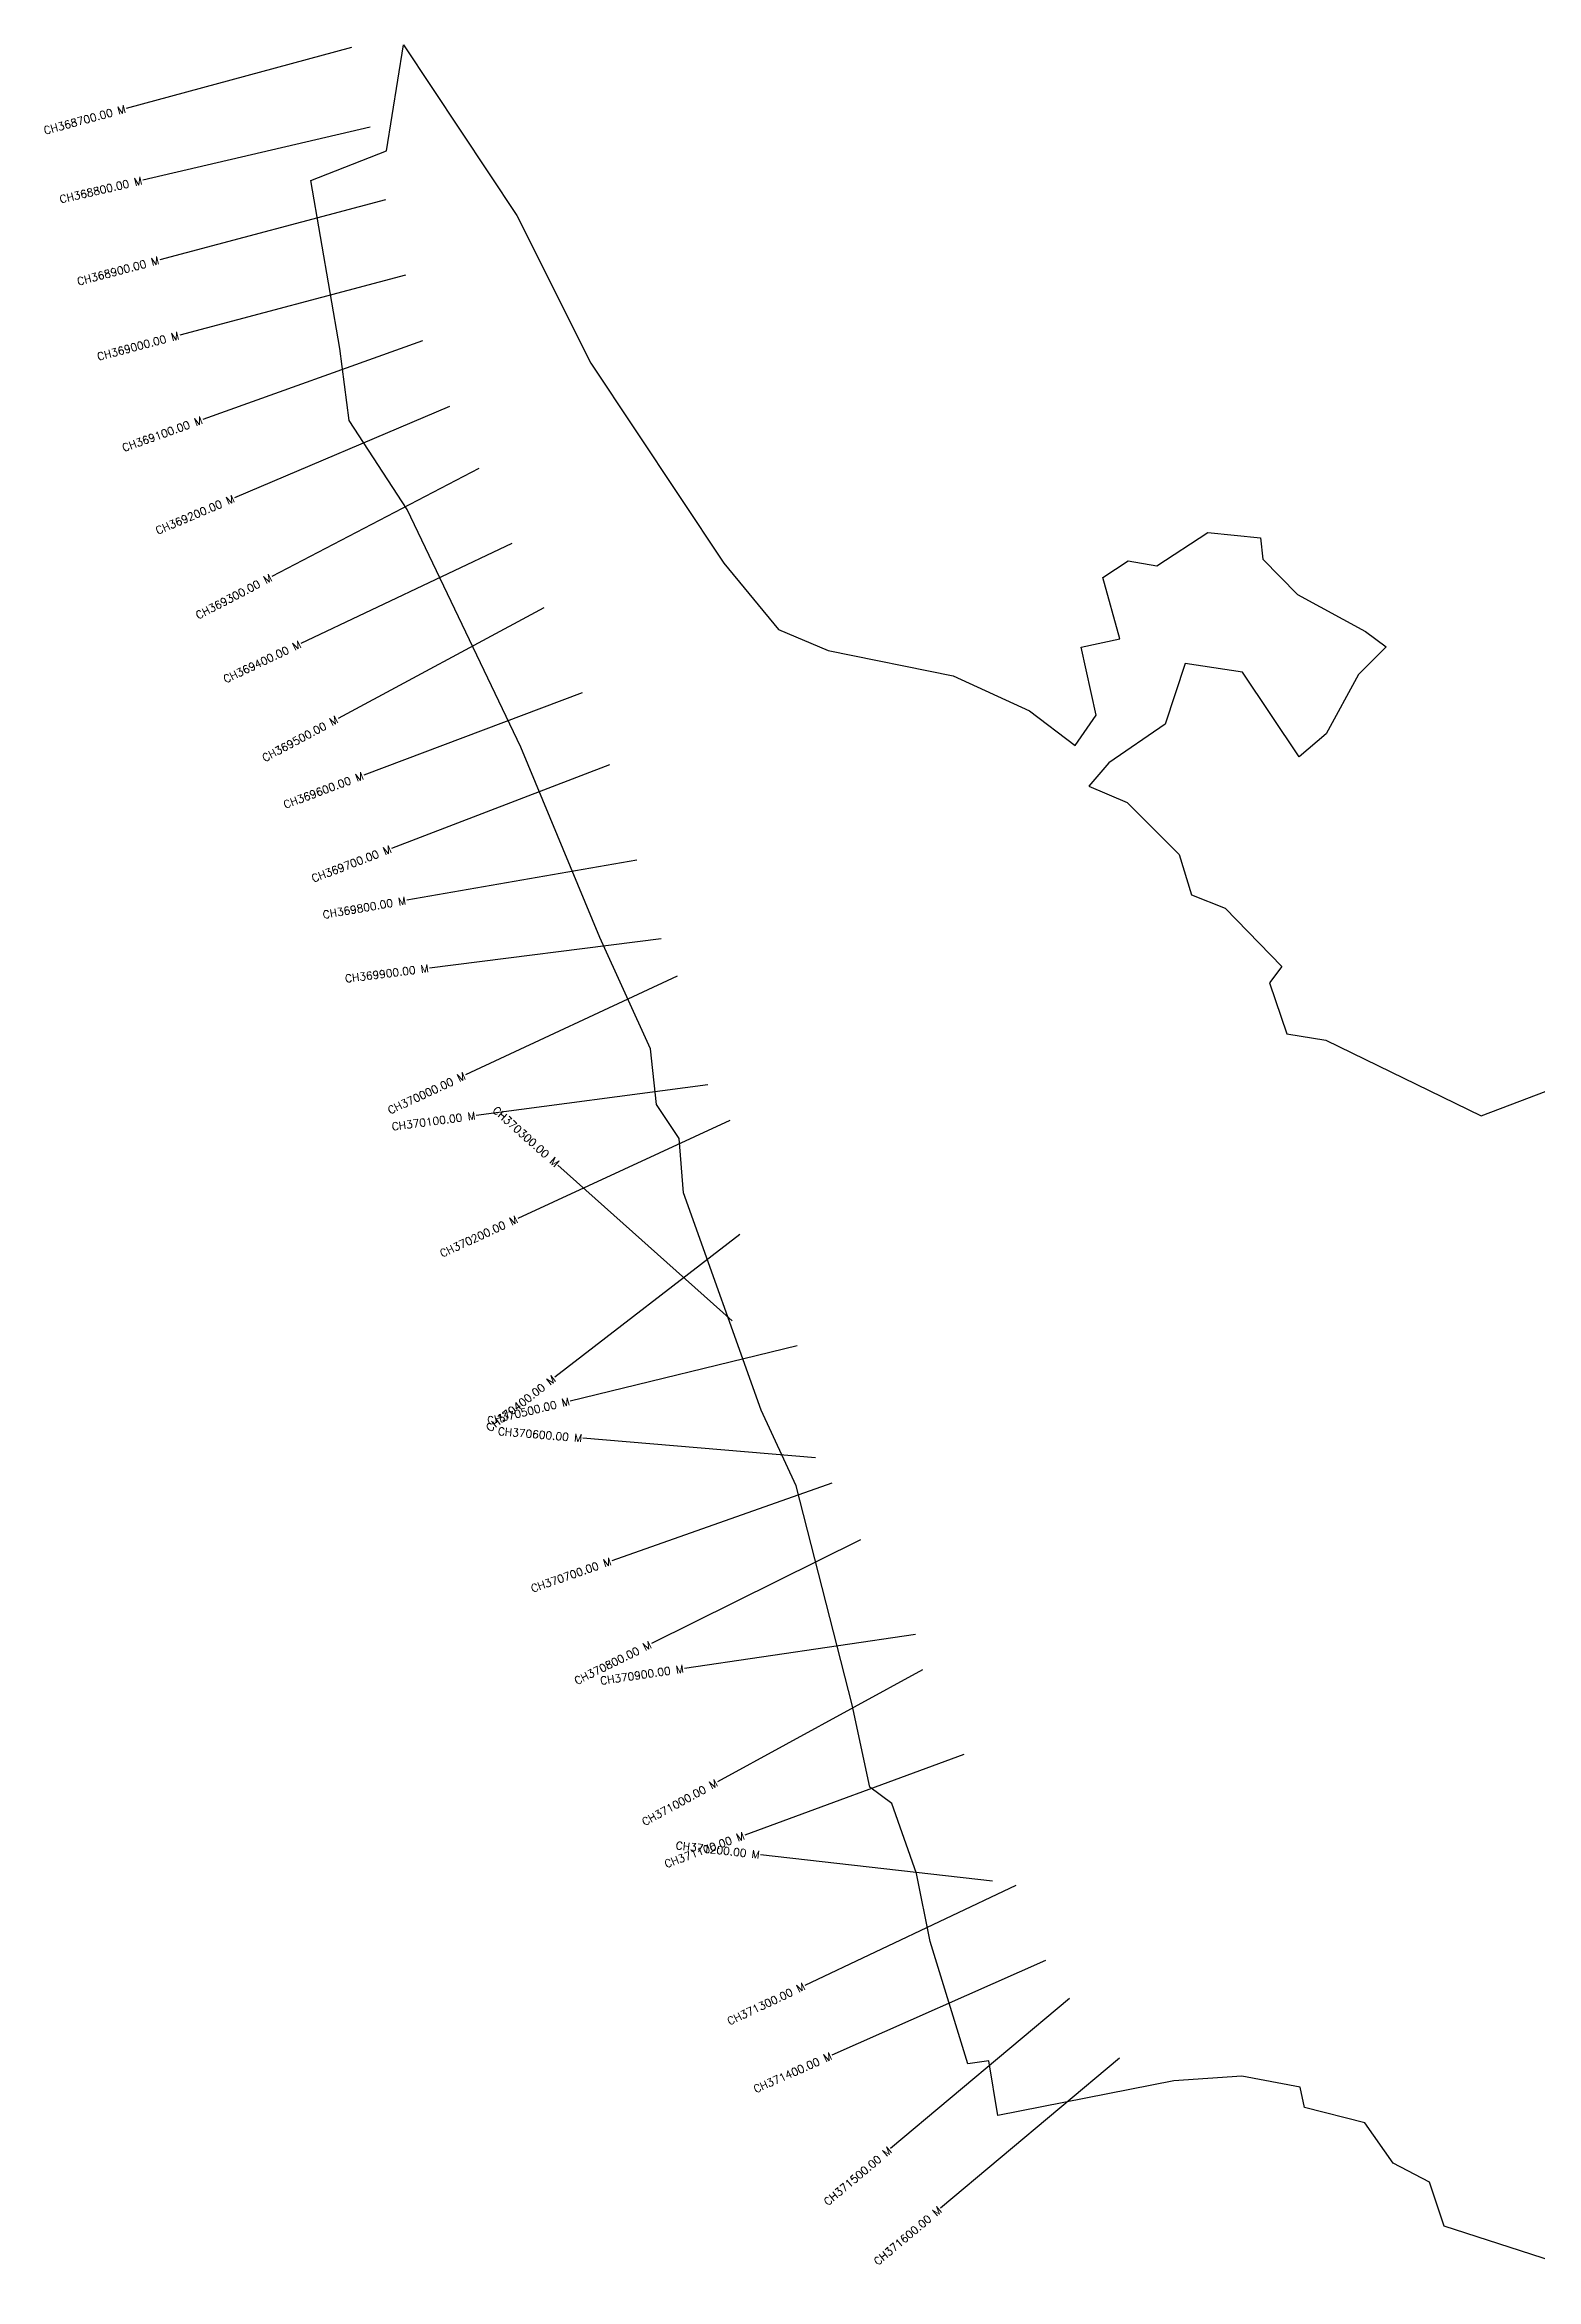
# Model space of a CAD drawing. Header units: metres. Extents: x 299292 to 303400, y 1964915 to 1967954.
# Drawn here: x 299292 to 301209, y 1965082 to 1967954 of the extents above; entities that cross this region are included whole.
import ezdxf
from ezdxf.enums import TextEntityAlignment as Align

# ---------------------------------------------------------------- set-up
doc = ezdxf.new("R2010")
doc.units = ezdxf.units.M
doc.header["$MEASUREMENT"] = 0
for name, color, linetype in [('CS', 134, 'Continuous'), ('CSMark', 6, 'Continuous'), ('village', 3, 'Continuous')]:
    doc.layers.add(name, color=color, linetype=linetype)
doc.styles.get("Standard").update_dxf_attribs({"font": 'simplex.shx'})

msp = doc.modelspace()

# ---------------------------------------------------------------- linework, layer by layer
at = {"layer": 'CS'}
for p, q in [((299686.5, 1967950.3), (299397, 1967871.7)), ((299710.5, 1967847.6), (299418.3, 1967779.6)), ((299730.1, 1967754.3), (299440.1, 1967677.3)), ((299755.7, 1967657.7), (299465.8, 1967580.6)), ((299777.9, 1967573.2), (299495.4, 1967472.2)), ((299812.5, 1967488.7), (299536.3, 1967371.5)), ((299850.1, 1967409.3), (299584.2, 1967270.2)), ((299892.7, 1967313), (299621.6, 1967184.5)), ((299933.5, 1967230), (299669.2, 1967088.1)), ((299983, 1967121), (299702.2, 1967015.3)), ((300018.2, 1967028.3), (299738, 1966921)), ((300053, 1966906), (299757.5, 1966854.3)), ((300084.4, 1966804.8), (299786.8, 1966767.2)), ((300105, 1966756.8), (299833.1, 1966629.9)), ((300144.2, 1966617.2), (299846.8, 1966577.8)), ((300172.6, 1966571.3), (299900.2, 1966445.6)), ((300175.6, 1966314.1), (299951.8, 1966514)), ((300185.3, 1966424.7), (299947.8, 1966241.4)), ((300259.1, 1966281.9), (299967.6, 1966210.9)), ((300282.7, 1966137.8), (299983.8, 1966163)), ((300303.9, 1966105.2), (300020.9, 1966005.7)), ((300340.5, 1966032.4), (300071.8, 1965899.1)), ((300411.2, 1965911), (300114.4, 1965867.2)), ((300420, 1965865.5), (300156.8, 1965721.6)), ((300473.4, 1965756.7), (300191.8, 1965653.1)), ((300510.1, 1965594.1), (300212, 1965627.8)), ((300540.2, 1965588.3), (300269.1, 1965459.9)), ((300578.2, 1965491.8), (300303.9, 1965370.3)), ((300609.1, 1965443), (300379.2, 1965250.3)), ((300673.3, 1965366.4), (300443.4, 1965173.7))]:
    msp.add_line(p, q, dxfattribs=at)
at = {"layer": 'village', "color": 3, "true_color": 0x00ff00}
msp.add_polyline3d([(301301.2, 1965082.3, 0), (301090.4, 1965150.6, 0), (301071.7, 1965207.1, 0), (301025, 1965231.6, 0), (300988.6, 1965283.2, 0), (300911, 1965303, 0), (300905.5, 1965329, 0), (300830.3, 1965343.3, 0), (300743.2, 1965337.2, 0), (300516.9, 1965292.9, 0), (300505.4, 1965362.9, 0), (300478.6, 1965359.1, 0), (300430.2, 1965516.2, 0), (300412.4, 1965603.6, 0), (300381, 1965693.5, 0), (300352.6, 1965714.9, 0), (300329.8, 1965820.3, 0), (300258, 1966101.7, 0), (300213, 1966199, 0), (300113, 1966478.5, 0), (300107.6, 1966548.3, 0), (300078.6, 1966591.9, 0), (300070.9, 1966663.3, 0), (300005.8, 1966806.4, 0), (299904.3, 1967051.1, 0), (299758.1, 1967356.5, 0), (299683.6, 1967470.9, 0), (299671.7, 1967563.5, 0), (299634.2, 1967779.4, 0), (299731.6, 1967817.3, 0), (299753.2, 1967953.8, 0), (299899.1, 1967734.5, 0), (299994.1, 1967544.5, 0), (300165.1, 1967287.4, 0), (300235, 1967202.1, 0), (300298.9, 1967175.3, 0), (300459.7, 1967142.9, 0), (300557.6, 1967098, 0), (300616.5, 1967053.2, 0), (300643.2, 1967092.4, 0), (300624.2, 1967179.8, 0), (300673.7, 1967190.3, 0), (300651.8, 1967269.1, 0), (300684.5, 1967290.6, 0), (300721.5, 1967284.2, 0), (300786.9, 1967327.1, 0), (300854.5, 1967320, 0), (300857.4, 1967292.5, 0), (300902.1, 1967247.3, 0), (300989.2, 1967199.6, 0), (301015.9, 1967180.2, 0), (300980.4, 1967144.5, 0), (300938.9, 1967068.2, 0), (300904.2, 1967038.8, 0), (300831.5, 1967147.4, 0), (300757.8, 1967158.4, 0), (300732.2, 1967080.6, 0), (300659.5, 1967030.8, 0), (300634.1, 1967001, 0), (300683.3, 1966980.2, 0), (300749.8, 1966913.3, 0), (300765.9, 1966861.5, 0), (300808.9, 1966844.3, 0), (300882.1, 1966769.2, 0), (300866, 1966748.2, 0), (300888.3, 1966682.6, 0), (300938.3, 1966674.7, 0), (301138.2, 1966577.5, 0), (301258.8, 1966623.1, 0)], dxfattribs=at)

# ---------------------------------------------------------------- texts
at = {"layer": 'CSMark'}
for s, rotation, p in [('CH368700.00 M', 15.1813, (299396, 1967871.5)), ('CH368800.00 M', 13.0995, (299417.3, 1967779.4)), ('CH368900.00 M', 14.8784, (299439.1, 1967677)), ('CH369000.00 M', 14.8784, (299464.8, 1967580.4)), ('CH369100.00 M', 19.6733, (299494.5, 1967471.8)), ('CH369200.00 M', 22.9894, (299535.4, 1967371.1)), ('CH369300.00 M', 27.6216, (299583.4, 1967269.8)), ('CH369400.00 M', 25.3482, (299620.7, 1967184.1)), ('CH369500.00 M', 28.2372, (299668.3, 1967087.6)), ('CH369600.00 M', 20.6253, (299701.3, 1967014.9)), ('CH369700.00 M', 20.9573, (299737.1, 1966920.6)), ('CH369800.00 M', 9.9116, (299756.5, 1966854.2)), ('CH369900.00 M', 7.1923, (299785.8, 1966767.1)), ('CH370000.00 M', 25.0221, (299832.2, 1966629.5)), ('CH370100.00 M', 7.5524, (299845.8, 1966577.7)), ('CH370300.00 M', 318.2235, (299951.1, 1966514.6)), ('CH370200.00 M', 24.7721, (299899.3, 1966445.2)), ('CH370400.00 M', 37.6669, (299947, 1966240.8)), ('CH370500.00 M', 13.6805, (299966.6, 1966210.7)), ('CH370600.00 M', 355.1774, (299982.8, 1966163.1)), ('CH370700.00 M', 19.3712, (300019.9, 1966005.4)), ('CH370800.00 M', 26.3819, (300070.9, 1965898.6)), ('CH370900.00 M', 8.3835, (300113.4, 1965867.1)), ('CH371000.00 M', 28.6783, (300156, 1965721.1)), ('CH371100.00 M', 20.2002, (300190.9, 1965652.8)), ('CH371200.00 M', 353.5548, (300211, 1965627.9)), ('CH371300.00 M', 25.346, (300268.2, 1965459.5)), ('CH371400.00 M', 23.8855, (300303, 1965369.9)), ('CH371500.00 M', 39.9745, (300378.4, 1965249.7)), ('CH371600.00 M', 39.9745, (300442.7, 1965173))]:
    msp.add_text(s, height=10, rotation=rotation, dxfattribs=at).set_placement(p, align=Align.MIDDLE_RIGHT)

doc.saveas('drawing.dxf')
